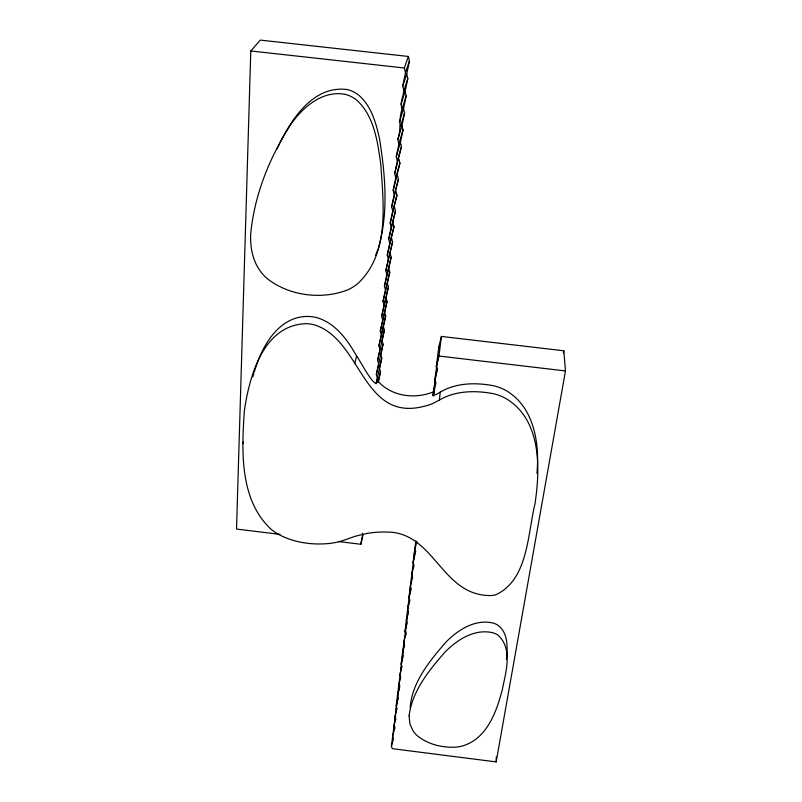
<?xml version="1.0" encoding="UTF-8"?>
<svg xmlns="http://www.w3.org/2000/svg" width="802" height="802" viewBox="0 0 802 802"><rect width="100%" height="100%" fill="white"/><g stroke="black" fill="none" stroke-linecap="round" stroke-linejoin="round"><path stroke-width="1.2" d="M410.193 707.825C411.887 682.352 429.511 661.139 445.541 642.562C457.661 629.961 475.375 618.522 493.571 623.174A15.799 12.531 3.5 0 1 498.122 625.39C508.398 633.139 507.596 647.816 506.413 659.264M399.095 686.662L391.426 746.101L392.268 748.657L496.177 761.9L496.268 756.958M255.788 367.326C263.327 343.497 280.469 315.497 308.84 316.469A32.982 29.504 20.5 0 1 317.542 317.853C335.807 323.477 347.647 340.168 356.629 356.038C358.584 357.512 378.374 396.88 377.371 378.123L376.338 374.484L378.684 363.918L377.642 360.238L380.008 349.532L378.965 345.802L381.341 334.955L380.298 331.186L382.704 320.188L381.652 316.369L384.078 305.231L383.025 301.351L385.471 290.063L384.419 286.134L386.895 274.695L385.822 270.715L388.328 259.116L387.256 255.086L389.772 243.317L388.699 239.237L391.246 227.317L390.173 223.177L392.739 211.086L391.657 206.886L394.253 194.625L393.17 190.375L395.797 177.934L394.694 173.633L397.351 161.012L396.248 156.651L398.925 143.849L397.822 139.418C401.581 129.162 398.373 119.037 402.153 108.771C398.624 101.333 406.243 93.684 402.684 86.235L406.724 74.135L409.441 61.002L408.358 56.461L260.329 40.1L250.785 50.967L236.53 529.049L280.038 534.373M536.919 473.2C539.746 443.696 534.272 407.516 506.663 390.925A44.611 39.198 2.3 0 0 493.801 385.782C476.027 382.424 456.238 382.624 440.278 392.118A50.827 46.065 9.8 0 1 434.283 395.306L433.23 395.757L433.661 391.767A48.411 43.92 9.6 0 1 424.489 394.594C407.406 398.373 388.298 393.902 376.96 379.917M439.356 400.068C455.526 390.494 475.546 390.303 493.541 393.712A45.153 39.529 2.4 0 1 506.563 398.905C541.53 420.418 540.337 468.358 534.944 504.077C527.596 533.811 528.277 580.157 495.476 594.894A18.767 15.308 3.1 0 1 490.423 595.535A38.807 31.9 3.1 0 1 480.318 594.593C441.872 587.365 431.877 536.257 392.018 532.297A84.751 68.24 8.7 0 0 366.344 533.591L355.296 536.237L344.429 540.077A68.792 58.065 14.8 0 1 330.003 543.415C312.63 545.21 294.314 542.804 278.785 534.503A50.025 41.874 15.1 0 1 270.956 529.17C239.387 499.596 241.673 450.764 244.329 411.075C249.332 376.178 263.246 324.92 306.224 323.647A33.403 29.774 20.3 0 1 315.036 325.051C361.672 340.359 362.303 421.782 423.466 406.474A49.263 44.461 9.6 0 0 432.829 403.476L439.356 400.068L440.278 392.118M391.426 746.101L393.431 738.812L392.589 736.236L394.614 728.868L393.772 726.261L395.817 718.813L394.965 716.176L397.02 708.647L396.168 705.981L398.243 698.372L397.391 695.675L399.486 687.976L398.624 685.249L400.729 677.469L399.867 674.713L401.992 666.833L401.13 664.056L403.276 656.086L402.403 653.279L404.569 645.219L403.687 642.382L405.872 634.232L405 631.354L407.195 623.104L406.313 620.207L408.529 611.856L407.647 608.918L409.882 600.477L409 597.51L411.256 588.969L410.363 585.961L412.639 577.32L411.747 574.282L414.043 565.54L413.14 562.463L415.747 551.235M405.872 634.232L406.163 631.836M394.614 728.868L394.915 726.462M399.486 687.976L399.787 685.499M413.14 562.463L415.837 540.939M433.15 395.787L435.556 384.589L434.614 380.96L437.24 370.414L436.298 366.735L438.955 356.038L441.411 336.429L563.816 350.785L565.47 370.945L496.177 761.9M409 597.51L414.764 550.152M435.556 384.589L435.857 382.203M437.24 370.414L437.531 368.068M405 631.354L410.734 584.207M401.13 664.056L407.747 613.68M396.168 705.981L403.667 646.753M432.95 395.005L436.679 369.963M433.341 392.83L433.952 388.048M436.298 366.735L438.824 346.865L441.411 336.429M434.614 380.96L438.313 356.188M563.395 353.241L563.816 350.785M338.454 541.54L360.82 544.277L362.644 534.884M402.684 86.235L405.481 72.671L409.441 61.002M401.04 104.22L405.11 91.568L407.797 78.606L406.724 74.135M399.416 121.944L403.516 108.751L406.183 95.979L405.11 91.568M397.822 139.418L401.952 125.693L404.589 113.102L403.516 108.751M396.248 156.651L400.398 142.415L403.015 129.994L401.952 125.693M394.694 173.633L401.461 146.646L400.398 142.415M393.17 190.375L399.927 163.087L398.875 158.906M391.657 206.886L398.414 179.297L397.371 175.167M390.173 223.177L396.93 195.287L395.887 191.217M388.699 239.237L395.456 211.076L394.424 207.046M387.256 255.086L394.003 226.645L392.97 222.675M385.822 270.715L392.579 242.014L391.546 238.094M378.213 382.313L380.489 371.777L379.496 368.268L381.762 358.083L380.77 354.524L383.055 344.208L382.053 340.619L384.358 330.163L383.356 326.524L385.692 315.938L384.679 312.259L387.025 301.532L386.023 297.803L388.389 286.936L387.376 283.166L389.762 272.159L388.749 268.339L391.165 257.191L390.133 253.312M376.098 383.867L381.762 358.083M376.338 374.484L383.055 344.208M378.243 381.842L380.489 371.777M377.642 360.238L384.358 330.163M381.341 334.955L385.692 315.938M378.965 345.802L383.356 326.524M382.704 320.188L387.025 301.532M380.298 331.186L384.679 312.259M360.82 544.277L362.915 535.305L362.253 533.21M384.078 305.231L388.389 286.936M381.652 316.369L386.023 297.803M385.471 290.063L389.762 272.159M383.025 301.351L387.376 283.166M386.895 274.695L391.165 257.191M384.419 286.134L388.749 268.339M388.328 259.116L392.579 242.014M389.772 243.317L394.003 226.645M391.246 227.317L395.456 211.076M354.654 363.607L356.629 356.038M416.89 541.54L414.554 550.503L415.456 553.611M409.732 594.132L410.353 591.786M392.739 211.086L396.93 195.287M408.739 603.956L408.118 606.272L408.689 608.157M405.571 627.856L406.173 625.59M400.619 669.63L401.501 666.372M394.253 194.625L398.414 179.297M395.887 709.64L396.459 707.564M394.734 719.384L395.717 715.785M395.797 177.934L399.927 163.087M252.82 376.83L253.863 373.221M397.351 161.012L401.461 146.646M398.925 143.849L403.015 129.994M400.529 126.435L404.589 113.102M378.283 248.409C388.769 212.891 385.251 174.816 379.516 138.756C376.138 123.338 371.557 106.636 359.346 95.729A30.606 29.263 51.6 0 0 355.938 93.212L354.755 92.491A27.057 25.895 52.4 0 0 347.176 89.523C311.988 85.012 289.682 121.643 276.971 149.112M402.153 108.771L406.183 95.979M254.234 372.038L255.377 368.489M403.807 90.857L407.797 78.606M405.481 72.671L404.348 67.99L408.358 56.461M377.912 249.422L375.567 255.347M242.755 443.757L243.557 441.702M250.785 50.967L404.348 67.99M438.955 356.038L565.47 370.945M433.661 391.767L434.153 393.632M438.824 346.865L439.436 349.261M250.615 235.036C250.294 246.826 252.399 259.086 258.926 269.101A43.609 40.13 30 0 0 266.755 278.264C288.961 296.028 321.983 300.098 348.158 289.712A53.193 49.463 27.9 0 0 357.351 283.968C389.962 254.054 383.396 204.229 380.8 164.41C377.622 142.195 374.474 116.721 357.171 100.561A31.007 29.624 50.2 0 0 353.722 98.004L352.519 97.273A27.418 26.215 51 0 0 344.82 94.275C322.765 90.225 303.096 106.927 291.236 123.829C269.622 156.971 254.094 195.447 250.615 235.036M409.1 715.795L409.932 723.995L413.15 731.063A29.915 22.677 6 0 0 417.11 735.594C427.707 744.316 442.092 747.865 455.636 747.163A32.671 24.762 5.6 0 0 462.784 745.87C487.105 738.532 496.628 711.524 502.383 689.319C505.791 672.176 513.16 648.658 497.932 635.134A15.97 12.611 3.6 0 0 493.33 632.898C474.974 628.207 457.06 639.665 444.779 652.357C428.87 670.482 412.148 691.093 409.1 715.795"/></g></svg>
